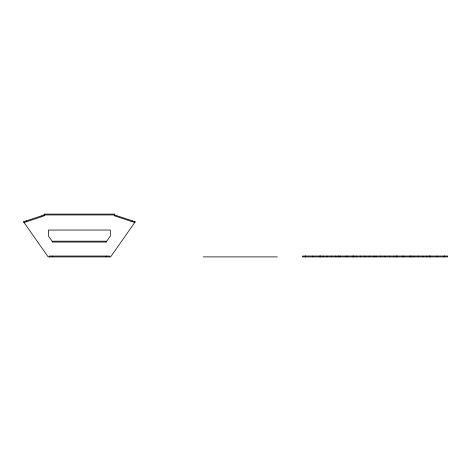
<?xml version="1.0" encoding="UTF-8"?>
<svg xmlns="http://www.w3.org/2000/svg" width="471" height="471" viewBox="0 0 471 471"><rect width="100%" height="100%" fill="white"/><g stroke="black" fill="none" stroke-linecap="round" stroke-linejoin="round"><path stroke-width="0.71" d="M114.777 215.041L114.512 215.848L134.718 222.518L134.989 221.706M132.027 221.629L132.292 220.817M106.116 242.035L110.314 236.042L110.314 230.048L48.466 230.048L48.466 236.042L52.664 242.035L106.116 242.035L106.116 241.187L52.664 241.187L52.664 242.035M44.268 214.953L23.55 221.788L48.136 256.895L110.644 256.895L135.23 221.788L114.512 214.953L44.268 214.953L44.268 214.105L114.512 214.105L114.512 214.953M203.201 256.895L277.39 256.895M44.003 215.041L44.268 215.848L24.062 222.518L23.791 221.706M41.307 215.93L41.572 216.737M26.488 220.817L26.753 221.629M444.512 256.047L444.512 256.895M444.247 256.047L444.247 256.895M437.1 256.047L437.1 256.895M430.376 256.047L430.376 256.895M429.693 256.047L429.693 256.895M429.428 256.047L429.428 256.895M426.732 256.047L426.732 256.895M422.864 256.047L422.864 256.895M418.336 256.047L418.336 256.895M414.121 256.047L414.121 256.895M411.183 256.047L411.183 256.895M410.918 256.047L410.918 256.895M409.352 256.047L409.352 256.895M403.771 256.047L403.771 256.895M402.628 256.047L402.628 256.895M397.041 256.047L397.041 256.895M396.364 256.047L396.364 256.895M396.093 256.047L396.093 256.895M393.403 256.047L393.403 256.895M389.529 256.047L389.529 256.895M385.007 256.047L385.007 256.895M380.597 256.047L380.597 256.895M376.023 256.047L376.023 256.895M373.868 256.047L373.868 256.895M369.293 256.047L369.293 256.895M364.884 256.047L364.884 256.895M360.356 256.047L360.356 256.895M356.488 256.047L356.488 256.895M353.798 256.047L353.798 256.895M353.527 256.047L353.527 256.895M352.85 256.047L352.85 256.895M347.262 256.047L347.262 256.895M346.126 256.047L346.126 256.895M340.539 256.047L340.539 256.895M338.973 256.047L338.973 256.895M338.708 256.047L338.708 256.895M335.77 256.047L335.77 256.895M331.555 256.047L331.555 256.895M327.027 256.047L327.027 256.895M323.159 256.047L323.159 256.895M320.463 256.047L320.463 256.895M320.198 256.047L320.198 256.895M319.521 256.047L319.521 256.895M312.791 256.047L312.791 256.895M305.644 256.047L305.644 256.895M305.379 256.047L305.379 256.895M109.537 256.895L109.537 256.047L49.243 256.047L49.243 256.895M106.116 256.047L106.116 256.895M52.664 256.047L52.664 256.895M447.45 256.047L302.441 256.047L302.441 256.895L447.45 256.895L447.45 256.047"/></g></svg>
